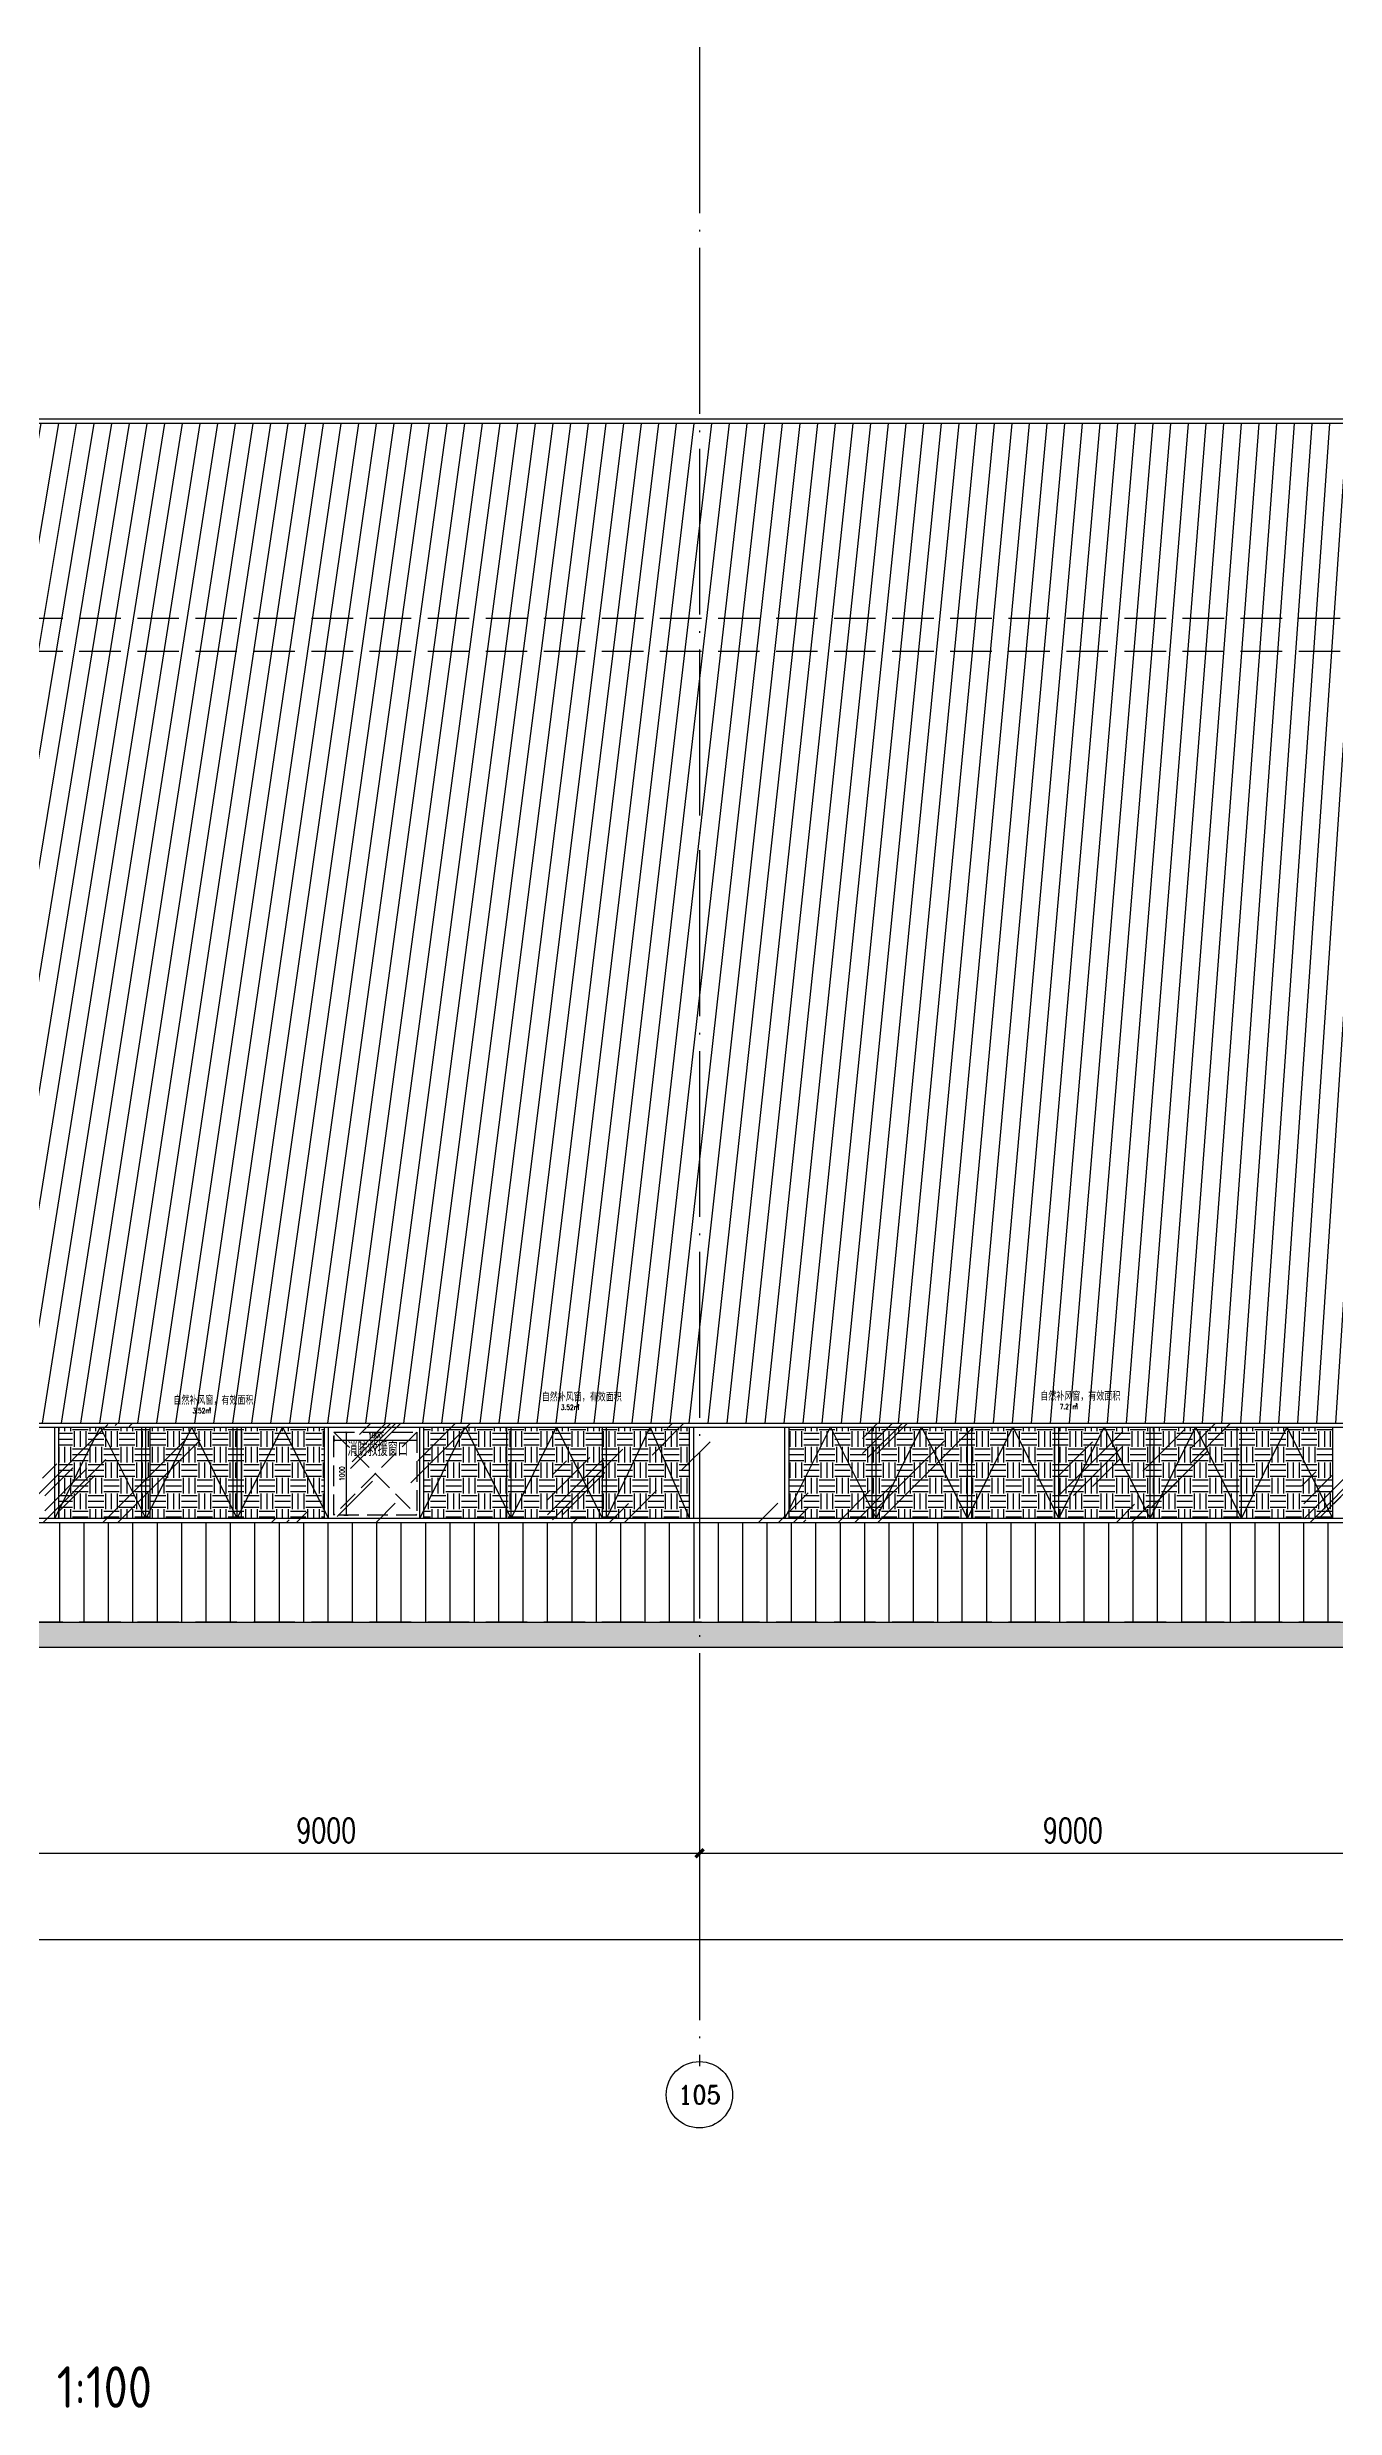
# Model space of a CAD drawing. Extents: x -4210259 to 293730, y -7499 to 868879.
# Drawn here: x -1937369 to -1921847, y 507769 to 536223 of the extents above; entities that cross this region are included whole.
import ezdxf
from ezdxf.enums import TextEntityAlignment as Align

# ---------------------------------------------------------------- set-up
doc = ezdxf.new("R2010")
doc.units = 0
doc.header["$LTSCALE"] = 1000
doc.header["$MEASUREMENT"] = 0
for name, pattern in [('__DASH', [0.35, 0.25, -0.1]), ('DASH', [0.35, 0.25, -0.1]), ('DOTE', [2.4200000000000004, 2, -0.2, 0.02, -0.2])]:
    doc.linetypes.add(name, pattern=pattern)
doc.layers.get('Defpoints').update_dxf_attribs({"color": 210})
for name, color, linetype in [('A-AXIS-D', 1, 'Continuous'), ('A-AXIS-DOTE', 14, 'DOTE'), ('A-HATCH-2', 251, 'Continuous'), ('A-LIN-V', 9, 'Continuous'), ('A-SFCE', 30, 'Continuous'), ('A-WINDOW', 140, 'Continuous'), ('AS-WALL', 40, 'Continuous'), ('PUB_DIM', 3, 'Continuous'), ('PUB_TEXT', 7, 'Continuous'), ('SPACE', 7, 'Continuous'), ('SPACE_HATCH', 8, 'Continuous'), ('建-文字', 7, 'Continuous')]:
    doc.layers.add(name, color=color, linetype=linetype)
doc.layers.add('A-WALL-HATCH', color=8, linetype='Continuous', lineweight=13)
doc.styles.add('_TCH_AXIS', font='COMPLEX', dxfattribs={"bigfont": 'GBCBIG'})
doc.styles.add('_TCH_DIM_T3', font='SIMPLEX', dxfattribs={"width": 0.7058823529411765, "bigfont": 'GBCBIG'})
doc.styles.add('_TCH_SPACE', font='SIMPLEX', dxfattribs={"height": 5, "bigfont": 'GBCBIG'})
doc.styles.add('A-STANDARD', font='SIMPLEX', dxfattribs={"bigfont": 'GBCBIG'})
doc.styles.get("Standard").update_dxf_attribs({"font": 'gbenor.shx', "bigfont": 'gbcbig.shx'})
doc.dimstyles.new('_TCH_ARCH&&100', dxfattribs={"dimtxt": 297.5, "dimasz": 100, "dimexe": 100, "dimexo": 100, "dimgap": 126.25, "dimtad": 1, "dimdec": 0, "dimzin": 0, "dimdsep": 46, "dimtxsty": '_TCH_DIM_T3', "dimblk": 'ARCHTICK', "dimcen": 0.09, "dimclrt": 7, "dimazin": 2, "dimtfac": 1, "dimtdec": 0, "dimtix": 1, "dimtmove": 2, "dimatfit": 3, "dimfxl": 0, "dimtolj": 1, "dimtzin": 0, "dimarcsym": 0})
doc.dimstyles.new('_TCH_ARCH&&20', dxfattribs={"dimtxt": 59.5, "dimasz": 20, "dimexe": 20, "dimexo": 20, "dimgap": 25.25, "dimtad": 1, "dimdec": 0, "dimzin": 0, "dimdsep": 46, "dimtxsty": '_TCH_DIM_T3', "dimblk": 'ARCHTICK', "dimcen": 0.09, "dimclrt": 7, "dimazin": 2, "dimtfac": 1, "dimtdec": 0, "dimtix": 1, "dimtmove": 2, "dimatfit": 3, "dimfxl": 0, "dimtolj": 1, "dimtzin": 0, "dimarcsym": 0})
pattern_1 = [(0, (0, 0), (187.5, 187.5), [187.5, -187.5]), (0, (0, 70.3125), (187.5, 187.5), [187.5, -187.5]), (0, (0, 140.625), (187.5, 187.5), [187.5, -187.5]), (90, (23.4375, 164.0625), (-187.5, 187.5), [187.5, -187.5]), (90, (93.75, 164.0625), (-187.5, 187.5), [187.5, -187.5]), (90, (164.0625, 164.0625), (-187.5, 187.5), [187.5, -187.5])]

# ---------------------------------------------------------------- blocks, each defined once
blk = doc.blocks.new('_ArchTick')
at = {"color": 0, "linetype": 'ByBlock', "const_width": 0.4}
blk.add_lwpolyline([(-0.5, -0.5), (0.5, 0.5)], dxfattribs=at)
blk = doc.blocks.new('*D1222')
at = {"layer": 'Defpoints', "color": 0}
for p in [(74221.80499686534, -10680.46465537779), (75221.80499686545, -10680.46465537779), (75221.80499686545, -10753.76423470485)]:
    blk.add_point(p, dxfattribs=at)
at = {"layer": 'PUB_DIM', "color": 0, "lineweight": -2}
for p, q in [((74221.80499686534, -10700.46465537779), (74221.80499686534, -10773.76423470485)), ((74221.80499686534, -10753.76423470485), (75221.80499686545, -10753.76423470485)), ((75221.80499686545, -10700.46465537779), (75221.80499686545, -10773.76423470485))]:
    blk.add_line(p, q, dxfattribs=at)
at = {"layer": 'PUB_DIM', "color": 0, "lineweight": -2, "xscale": 20, "yscale": 20, "zscale": 20, "rotation": 180}
blk.add_blockref('_ArchTick', (74221.80499686534, -10753.76423470485), dxfattribs=at)
at = {"layer": 'PUB_DIM', "color": 0, "lineweight": -2, "xscale": 20, "yscale": 20, "zscale": 20}
blk.add_blockref('_ArchTick', (75221.80499686545, -10753.76423470485), dxfattribs=at)
at = {"layer": 'PUB_DIM', "color": 7, "insert": (74721.8049968654, -10698.76423470485), "char_height": 59.5, "attachment_point": 5, "style": '_TCH_DIM_T3'}
blk.add_mtext('\\A1;1000', dxfattribs=at)
blk = doc.blocks.new('*D1223')
at = {"layer": 'Defpoints', "color": 0}
for p in [(74323.0209562667, -10659.13845430536), (74374.43171621527, -10659.13845430536), (74323.0209562667, -11659.13845430513)]:
    blk.add_point(p, dxfattribs=at)
at = {"layer": 'PUB_DIM', "color": 0, "lineweight": -2}
for p, q in [((74343.0209562667, -10659.13845430536), (74394.43171621527, -10659.13845430536)), ((74374.43171621527, -11659.13845430513), (74374.43171621527, -10659.13845430536)), ((74343.0209562667, -11659.13845430513), (74394.43171621527, -11659.13845430513))]:
    blk.add_line(p, q, dxfattribs=at)
at = {"layer": 'PUB_DIM', "color": 0, "lineweight": -2, "xscale": 20, "yscale": 20, "zscale": 20}
for p, rotation in [((74374.43171621527, -10659.13845430536), 90), ((74374.43171621527, -11659.13845430513), 270)]:
    blk.add_blockref('_ArchTick', p, dxfattribs=dict(at, rotation=rotation))
at = {"layer": 'PUB_DIM', "color": 7, "insert": (74319.43171621526, -11159.13845430526), "char_height": 59.5, "attachment_point": 5, "rotation": 90, "style": '_TCH_DIM_T3'}
blk.add_mtext('\\A1;1000', dxfattribs=at)
blk = doc.blocks.new('*D811')
at = {"layer": 'A-AXIS-D', "color": 0, "lineweight": -2}
for p, q in [((-1929504.999996184, 515560), (-1929504.999996184, 514353.3764944365)), ((-1920504.999996185, 515560), (-1920504.999996185, 514353.3764944365)), ((-1929504.999996184, 514453.3764944365), (-1920504.999996185, 514453.3764944365))]:
    blk.add_line(p, q, dxfattribs=at)
at = {"layer": 'Defpoints', "color": 0}
for p in [(-1929504.999996184, 515660), (-1920504.999996185, 515660), (-1920504.999996185, 514453.3764944365)]:
    blk.add_point(p, dxfattribs=at)
at = {"layer": 'A-AXIS-D', "color": 0, "lineweight": -2, "xscale": 100, "yscale": 100, "zscale": 100, "rotation": 180}
blk.add_blockref('_ArchTick', (-1929504.999996184, 514453.3764944365), dxfattribs=at)
at = {"layer": 'A-AXIS-D', "color": 0, "lineweight": -2, "xscale": 100, "yscale": 100, "zscale": 100}
blk.add_blockref('_ArchTick', (-1920504.999996185, 514453.3764944365), dxfattribs=at)
at = {"layer": 'A-AXIS-D', "color": 7, "insert": (-1925004.999996184, 514728.3764944365), "char_height": 297.5, "attachment_point": 5, "style": '_TCH_DIM_T3'}
blk.add_mtext('\\A1;9000', dxfattribs=at)
blk = doc.blocks.new('*D812')
at = {"layer": 'A-AXIS-D', "color": 0, "lineweight": -2}
for p, q in [((-1938504.999996185, 515560), (-1938504.999996185, 514353.3764944365)), ((-1929504.999996184, 515560), (-1929504.999996184, 514353.3764944365)), ((-1938504.999996185, 514453.3764944365), (-1929504.999996184, 514453.3764944365))]:
    blk.add_line(p, q, dxfattribs=at)
at = {"layer": 'Defpoints', "color": 0}
for p in [(-1938504.999996185, 515660), (-1929504.999996184, 515660), (-1929504.999996184, 514453.3764944365)]:
    blk.add_point(p, dxfattribs=at)
at = {"layer": 'A-AXIS-D', "color": 0, "lineweight": -2, "xscale": 100, "yscale": 100, "zscale": 100, "rotation": 180}
blk.add_blockref('_ArchTick', (-1938504.999996185, 514453.3764944365), dxfattribs=at)
at = {"layer": 'A-AXIS-D', "color": 0, "lineweight": -2, "xscale": 100, "yscale": 100, "zscale": 100}
blk.add_blockref('_ArchTick', (-1929504.999996184, 514453.3764944365), dxfattribs=at)
at = {"layer": 'A-AXIS-D', "color": 7, "insert": (-1934004.999996185, 514728.3764944365), "char_height": 297.5, "attachment_point": 5, "style": '_TCH_DIM_T3'}
blk.add_mtext('\\A1;9000', dxfattribs=at)
blk = doc.blocks.new('*D819')
at = {"layer": 'A-AXIS-D', "color": 0, "lineweight": -2}
for p, q in [((-1984204.999995864, 515146.0532883788), (-1984204.999995864, 513313.3764944365)), ((-1892805.00000002, 515146.0532883788), (-1892805.00000002, 513313.3764944365)), ((-1984204.999995864, 513413.3764944365), (-1892805.00000002, 513413.3764944365))]:
    blk.add_line(p, q, dxfattribs=at)
at = {"layer": 'Defpoints', "color": 0}
for p in [(-1984204.999995864, 515246.0532883788), (-1892805.00000002, 515246.0532883788), (-1892805.00000002, 513413.3764944365)]:
    blk.add_point(p, dxfattribs=at)
at = {"layer": 'A-AXIS-D', "color": 0, "lineweight": -2, "xscale": 100, "yscale": 100, "zscale": 100, "rotation": 180}
blk.add_blockref('_ArchTick', (-1984204.999995864, 513413.3764944365), dxfattribs=at)
at = {"layer": 'A-AXIS-D', "color": 0, "lineweight": -2, "xscale": 100, "yscale": 100, "zscale": 100}
blk.add_blockref('_ArchTick', (-1892805.00000002, 513413.3764944365), dxfattribs=at)
at = {"layer": 'A-AXIS-D', "color": 7, "insert": (-1938504.999997942, 513688.3764944365), "char_height": 297.5, "attachment_point": 5, "style": '_TCH_DIM_T3'}
blk.add_mtext('\\A1;91400', dxfattribs=at)
blk = doc.blocks.new('紧急救援窗口')
at = {"layer": 'A-LIN-V', "color": 1, "linetype": 'DASH'}
blk.add_lwpolyline([(74221.80499686534, -10659.13845430536), (75221.80499686534, -10659.13845430536), (75221.80499686534, -11659.13845430512), (74221.80499686534, -11659.13845430512)], close=True, dxfattribs=at)
for points in [[(74221.80499686534, -10659.13845430536), (75221.80499686534, -11659.13845430512)], [(75221.80499686534, -10659.13845430536), (74221.80499686534, -11659.13845430512)]]:
    blk.add_lwpolyline(points, dxfattribs=at)
at = {"layer": '建-文字', "style": 'A-STANDARD'}
blk.add_text('消防救援窗口', height=168.7943262411347, dxfattribs=at).set_placement((74385.48576523922, -10947.83563232538))
at = {"layer": 'PUB_DIM'}
for p1, p2, distance, picture, middle in [((74221.80499686534, -10680.46465537779), (75221.80499686545, -10680.46465537779), -73.2995793270602, '*D1222', (74721.8049968654, -10698.76423470485)), ((74323.02095626667, -11659.13845430512), (74323.02095626667, -10659.13845430536), -51.41075994860148, '*D1223', (74319.43171621526, -11159.13845430526))]:
    dim = blk.add_aligned_dim(p1=p1, p2=p2, distance=distance, dimstyle='_TCH_ARCH&&20', dxfattribs=at)
    dim.commit()
    dim.dimension.update_dxf_attribs({"geometry": picture, "text_midpoint": middle})
blk = doc.blocks.new('324343')
at = {"layer": 'SPACE_HATCH'}
h = blk.add_hatch(dxfattribs=at)
h.set_pattern_fill('土壤', color=1, scale=50, style=0)
h.set_pattern_definition(pattern_1)
h.paths.add_polyline_path([(-1934027.275755636, 518487.4520265663), (-1937228.667119012, 518487.4520264475), (-1937228.667118964, 519587.4520265274), (-1934027.275755631, 519587.4520262844)])
h = blk.add_hatch(dxfattribs=at)
h.set_pattern_fill('土壤', color=1, scale=50, style=0)
h.set_pattern_definition(pattern_1)
h.paths.add_polyline_path([(-1929625.420604504, 518487.4520267178), (-1932826.811967881, 518487.4520264476), (-1932826.811967833, 519587.4520265275), (-1929625.4206045, 519587.4520264653)])
h = blk.add_hatch(dxfattribs=at)
h.set_pattern_fill('土壤', color=1, scale=50, style=0)
h.set_pattern_definition(pattern_1)
h.paths.add_polyline_path([(-1921872.174090118, 518487.4520266316), (-1928424.956816813, 518487.4520260505), (-1928424.956816765, 519587.4520267271), (-1921872.174090113, 519587.4520264394)])
at = {"layer": 'A-WINDOW'}
for p, q in [((-1974097.318072203, 519637.4520265246), (-1911404.99999619, 519637.452026529)), ((-1937278.667118999, 518487.4520265292), (-1937278.667118999, 519587.4520265293)), ((-1937228.667118999, 518487.4520265249), (-1937228.667118999, 519587.452026525)), ((-1936228.203331216, 518487.4520265251), (-1936228.203331216, 519587.4520265252)), ((-1936178.203331216, 518487.4520265294), (-1936178.203331216, 519587.4520265295)), ((-1936128.203331216, 518487.4520265251), (-1936128.203331216, 519587.4520265252)), ((-1935127.739543434, 518487.4520265249), (-1935127.739543434, 519587.452026525)), ((-1935077.739543433, 518487.4520265296), (-1935077.739543434, 519587.4520265298)), ((-1935027.739543434, 518487.452026525), (-1935027.739543434, 519587.4520265251)), ((-1934027.275755651, 518487.4520265252), (-1934027.275755651, 519587.4520265253)), ((-1933977.275755651, 518487.4520265299), (-1933977.275755651, 519587.45202653)), ((-1932876.811967868, 518487.4520265301), (-1932876.811967869, 519587.4520265302)), ((-1932826.811967868, 518487.452026525), (-1932826.811967869, 519587.4520265252)), ((-1931826.348180086, 518487.4520265252), (-1931826.348180086, 519587.4520265253)), ((-1931776.348180086, 518487.4520265303), (-1931776.348180086, 519587.4520265304)), ((-1930675.884392303, 518487.4520265305), (-1930675.884392303, 519587.4520265306)), ((-1930625.884392303, 518487.4520265306), (-1930625.884392303, 519587.4520265308)), ((-1929625.42060452, 518487.4520265308), (-1929625.420604521, 519587.4520265309)), ((-1929575.42060452, 518487.4520265308), (-1929575.42060452, 519587.4520265309)), ((-1928474.956816738, 518487.452026531), (-1928474.956816738, 519587.4520265311)), ((-1928424.956816738, 518487.4520265251), (-1928424.956816738, 519587.4520265252)), ((-1927424.493028955, 518487.4520265253), (-1927424.493028955, 519587.4520265254)), ((-1927374.493028955, 518487.4520265313), (-1927374.493028955, 519587.4520265314)), ((-1926274.029241172, 518487.4520265315), (-1926274.029241173, 519587.4520265316)), ((-1926224.029241172, 518487.4520265251), (-1926224.029241173, 519587.4520265252)), ((-1925223.56545339, 518487.4520265253), (-1925223.56545339, 519587.4520265254)), ((-1925173.56545339, 518487.4520265317), (-1925173.56545339, 519587.4520265318)), ((-1924073.101665607, 518487.452026532), (-1924073.101665607, 519587.4520265321)), ((-1924023.101665607, 518487.4520265252), (-1924023.101665607, 519587.4520265253)), ((-1923022.637877824, 518487.4520265253), (-1923022.637877825, 519587.4520265255)), ((-1922972.637877824, 518487.4520265322), (-1922972.637877825, 519587.4520265323)), ((-1921872.174090042, 518487.4520265324), (-1921872.174090042, 519587.4520265325)), ((-1909504.999996184, 518437.452026528), (-1970292.580752476, 518437.4520265246))]:
    blk.add_line(p, q, dxfattribs=at)
for points in [[(-1970342.580752476, 518487.4520265246), (-1970342.580752476, 517287.4520265145), (-1974047.318072203, 517287.4520265145), (-1974047.318072203, 519587.4520265246), (-1911967.999996184, 519587.4520265256)], [(-1937278.667118998, 518487.4520265248), (-1936732.115607694, 519587.4520265246), (-1936178.203331216, 518487.4520265251)], [(-1935077.739543434, 518487.4520265248), (-1935624.291054738, 519587.4520265246), (-1936178.203331217, 518487.4520265251)], [(-1935077.739543433, 518487.4520265249), (-1934531.188032129, 519587.4520265247), (-1933977.275755651, 518487.4520265252)], [(-1932876.811967868, 518487.4520265249), (-1932330.260456564, 519587.4520265248), (-1931776.348180085, 518487.4520265252)], [(-1931776.348180089, 518487.452026536), (-1931229.796668785, 519587.4520265359), (-1930675.884392306, 518487.4520265363)], [(-1930625.884392303, 518487.4520265309), (-1930100, 519587.4520265253), (-1929625.420604524, 518487.4520265311)], [(-1928474.956816738, 518487.452026525), (-1927928.405305434, 519587.4520265248), (-1927374.493028955, 518487.4520265253)], [(-1927374.493028955, 518487.4520265248), (-1926827.941517651, 519587.4520265246), (-1926274.029241172, 518487.4520265251)], [(-1926274.029241172, 518487.452026525), (-1925727.477729868, 519587.4520265248), (-1925173.565453389, 518487.4520265253)], [(-1925173.565453389, 518487.4520265253), (-1924627.013942085, 519587.4520265251), (-1924073.101665607, 518487.4520265256)], [(-1924073.101665607, 518487.452026525), (-1923526.550154303, 519587.4520265249), (-1922972.637877824, 518487.4520265253)], [(-1922972.637877824, 518487.4520265252), (-1922426.08636652, 519587.452026525), (-1921872.174090042, 518487.4520265255)], [(-1911967.999996184, 518487.4520265246), (-1970292.580752476, 518487.4520265246)]]:
    blk.add_lwpolyline(points, dxfattribs=at)
at = {"layer": 'A-SFCE'}
blk.add_blockref('紧急救援窗口', (-2008135.108347794, 530187.8356323321), dxfattribs=at)
at = {"layer": 'SPACE', "color": 1, "style": '_TCH_SPACE'}
for p in [(-1935847.234042553, 519860), (-1931407.234042553, 519900), (-1925397.234042553, 519910)]:
    blk.add_text('自然补风窗，有效面积', height=96.45390070921985, dxfattribs=at).set_placement(p)
at = {"layer": 'SPACE', "color": 1, "style": '_TCH_SPACE', "width": 0.7058823529411765}
for s, height, p in [('2', 29.75, (-1930977, 519832.625)), ('7.21m', 59.5, (-1925163, 519807.625)), ('2', 29.75, (-1924971, 519842.625)), ('3.52m', 59.5, (-1935617, 519757.625)), ('2', 29.75, (-1935417, 519792.625)), ('3.52m', 59.5, (-1931177, 519797.625))]:
    blk.add_text(s, height=height, dxfattribs=at).set_placement(p)

msp = doc.modelspace()

# ---------------------------------------------------------------- hatches: boundary and pattern name
at = {"layer": 'A-HATCH-2'}
h = msp.add_hatch(dxfattribs=at)
h.set_pattern_fill('ANSI31', color=256, scale=150, angle=45)
h.set_pattern_definition([(90, (-40600465371, -3384804562.000004), (-238.125, -1.848892746611746e-30), [])])
h.paths.add_polyline_path([(-1979397.318072203, 520367.4520265144), (-1979397.318072203, 520867.4520265145), (-1977997.318072204, 520867.4520265144), (-1977997.318072204, 520367.4520265144)])
h.paths.add_polyline_path([(-1979397.318072203, 520367.4520265144), (-1979397.318072203, 520867.4520265145), (-1977997.318072204, 520867.4520265144), (-1977997.318072204, 520367.4520265144)])
h.paths.add_polyline_path([(-1979447.318072204, 520317.4520265144), (-1979447.318072203, 520917.4520265143), (-1977947.318072203, 520917.4520265143), (-1977947.318072203, 520317.4520265145)])
h.paths.add_polyline_path([(-1984205.000000001, 517237.4520265143), (-1974097.587000372, 517237.4520265145), (-1974097.587000372, 519637.452026525), (-1911004.999996184, 519637.452026525), (-1911004.999996184, 531687.4520265154), (-1984205.000000001, 531687.4520265154)])
h = msp.add_hatch(dxfattribs=at)
h.set_pattern_fill('ANSI31', color=256, scale=150, angle=45)
h.set_pattern_definition([(90, (-40600469991, -3384804562.000004), (-238.125, -1.848892746611746e-30), [])])
h.paths.add_polyline_path([(-1970200.262676458, 517237.4520265144), (-1909504.999996185, 517237.4520265151), (-1909504.999996185, 518437.4520265246), (-1970200.262676458, 518437.4520265196)])
h = msp.add_hatch(dxfattribs=at)
h.set_pattern_fill('ANSI38', color=256, scale=150)
h.set_pattern_definition([(45, (0, 0), (-168.3798022700466, 168.3798022700466), []), (135, (0, 0), (-505.1394068101398, 168.3798022700467), [595.3125, -357.1875])])
h.paths.add_polyline_path([(-1972194.949412339, 517237.4520265145), (-1892804.999995966, 517237.4520265145), (-1892804.999995966, 516937.4520265246), (-1972194.949412339, 516937.4520265246)])
h.paths.add_polyline_path([(-1974097.318072203, 517237.4520265145), (-1984205.000000001, 517237.4520265145), (-1984205.000000001, 516937.4520265246), (-1974097.318072203, 516937.4520265246)])
at = {"layer": 'A-WALL-HATCH'}
h = msp.add_hatch(dxfattribs=at)
h.set_pattern_fill('玻璃2', color=256, scale=200)
h.set_pattern_definition([(45, (240, 120), (0, 3054.701294725886), [1200, -720, 1200, -720, 480, -1046.56314]), (45, (180, 180), (0, 3054.701294725886), [960, -1200, 720, -720, 840, -926.56314]), (45, (180, 360), (0, 3054.701294725886), [720, -1440, 480, -720, 1080, -926.56314]), (45, (360, 180), (0, 3054.701294725886), [720, -1440, 600, -2606.563]), (45, (540, 360), (0, 3054.701294725886), [360, -1800, 240, -2966.563]), (45, (240, 660), (0, 3054.701294725886), [240, -1800, 240, -960, 600, -1526.56314]), (45, (1320, 480), (0, 3054.701294725886), [1200, -1800, 1440, -950.5631400000001]), (45, (1320, 300), (0, 3054.701294725886), [1680, -1200, 1800, -710.56314]), (45, (1620, 540), (0, -3394.112549695429), [1200, -1680, 960, -1526.56314]), (45, (1440, 900), (0, 3054.701294725886), [600, -2400, 720, -1646.56314]), (45, (1800, 720), (0, 3054.701294725886), [480, -2400, 480, -2006.563])])
h.paths.add_polyline_path([(-1911004.999996184, 531737.4520265154), (-1909504.999996184, 531737.4520265154), (-1909504.999996183, 518437.452026528), (-1970292.580752476, 518437.4520265246), (-1970292.580752476, 517237.4520265145), (-1974097.318072203, 517237.4520265145), (-1974097.318072203, 519637.4520265246), (-1911004.999996184, 519637.4520265246)])

# ---------------------------------------------------------------- linework, layer by layer
at = {"layer": 'A-AXIS-D'}
msp.add_circle((-1929506.132683148, 511541.7340812567), 400, dxfattribs=at)
at = {"layer": 'A-AXIS-DOTE'}
msp.add_line((-1929504.999996185, 536222.7704415129), (-1929504.999996185, 511887.4520265246), dxfattribs=at)
at = {"layer": 'A-AXIS-DOTE', "linetype": '__DASH', "ltscale": 2}
for p, q in [((-1886081.929382368, 531737.4520265154), (-1990280, 531737.4520265152)), ((-1886081.929382368, 529337.4520265154), (-1990280, 529337.4520265154)), ((-1886081.929382368, 528937.4520265154), (-1990280, 528937.4520265154)), ((-1886081.929382368, 517237.4520265153), (-1990280, 517237.4520265143))]:
    msp.add_line(p, q, dxfattribs=at)
at = {"layer": 'A-LIN-V'}
for p, q in [((-1892804.999995966, 531737.4520265154), (-1984205.000000001, 531737.4520265154)), ((-1911004.999996184, 531687.4520265154), (-1984205.000000001, 531687.4520265154)), ((-1910405, 518437.4520265246), (-1965504.999996185, 518437.4520265246)), ((-1984205.000000001, 517237.4520265143), (-1892804.999995966, 517237.4520265153))]:
    msp.add_line(p, q, dxfattribs=at)
at = {"layer": 'AS-WALL'}
msp.add_line((-1991340, 516937.4520265246), (-1885110, 516937.4520265246), dxfattribs=at)

# ---------------------------------------------------------------- block references
at = {"layer": 'A-LIN-V'}
msp.add_blockref('324343', (0, 0), dxfattribs=at)

# ---------------------------------------------------------------- texts
at = {"layer": 'PUB_TEXT', "style": '_TCH_AXIS'}
msp.add_text('105', height=220.5948072043339, dxfattribs=at).set_placement((-1929763.493291553, 511431.4366776545), (-1929248.772074743, 511431.4366776545), align=Align.FIT)
at = {"layer": 'PUB_TEXT'}
msp.add_text('1:100', height=500, dxfattribs=at).set_placement((-1937254.094168101, 507768.5729849036))

# ---------------------------------------------------------------- dimensions: what is measured, and where the dimension line sits
at = {"layer": 'A-AXIS-D'}
for base, p1, p2, picture, middle in [((-1929504.999996184, 514453.3764944365), (-1938504.999996185, 515660), (-1929504.999996184, 515660), '*D812', (-1934004.999996185, 514728.3764944365)), ((-1920504.999996185, 514453.3764944365), (-1929504.999996184, 515660), (-1920504.999996185, 515660), '*D811', (-1925004.999996184, 514728.3764944365)), ((-1892805.00000002, 513413.3764944365), (-1984204.999995864, 515246.0532883788), (-1892805.00000002, 515246.0532883788), '*D819', (-1938504.999997942, 513688.3764944365))]:
    dim = msp.add_linear_dim(base=base, p1=p1, p2=p2, angle=0, dimstyle='_TCH_ARCH&&100', override={"dimgap": 0}, dxfattribs=at)
    dim.commit()
    dim.dimension.update_dxf_attribs({"geometry": picture, "text_midpoint": middle, "dimtype": 129})

doc.saveas('drawing.dxf')
